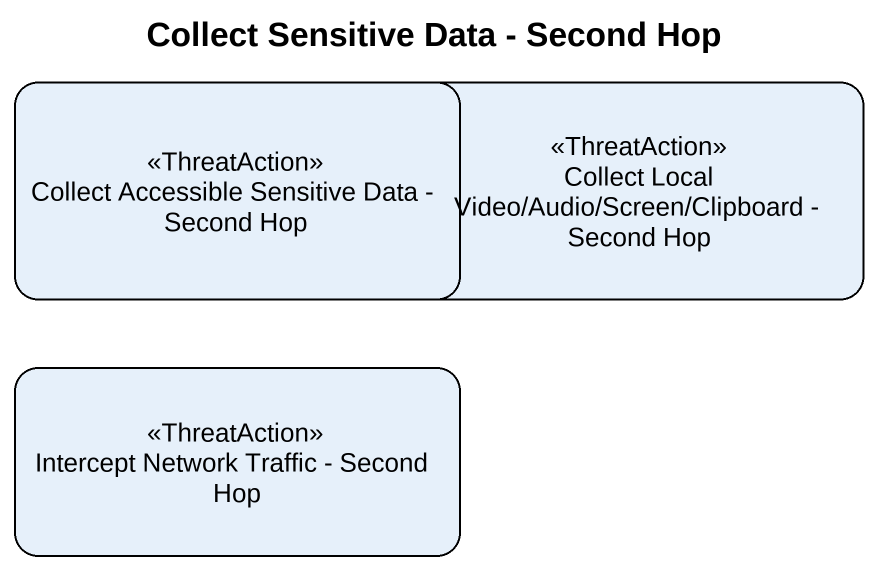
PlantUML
@startuml
title Collect Sensitive Data - Second Hop
hide empty description
state "Collect Accessible Sensitive Data - Second Hop" as Collect_Accessible <<ThreatAction>>
state "Collect Local Video/Audio/Screen/Clipboard - Second Hop" as Collect_Local_Video_Audio <<ThreatAction>>
state "Intercept Network Traffic - Second Hop" as Intercept_Network_Traffic <<ThreatAction>>
@enduml
